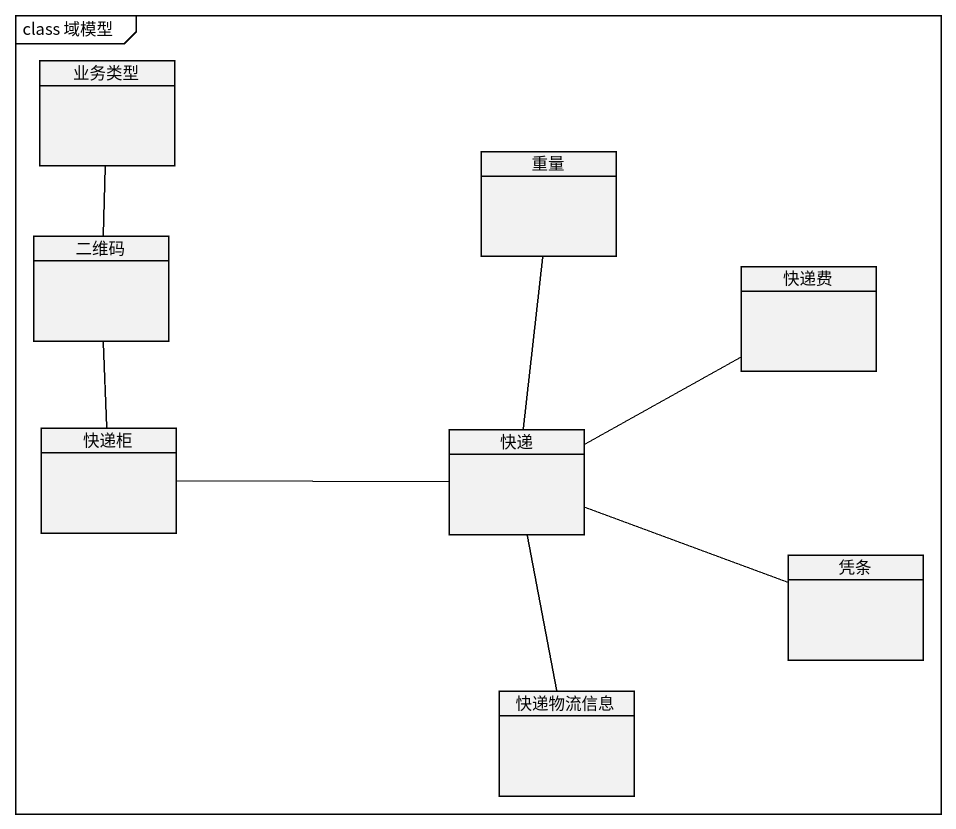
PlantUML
@startuml
mainframe class 域模型
hide circle
hide empty members
class 业务类型
class 重量
class 二维码
class 快递费
class 快递柜
class 快递
class 凭条
class 快递物流信息
业务类型 -- 二维码
二维码 -- 快递柜
快递柜 -right- 快递
快递 -up- 重量
快递 -right- 快递费
快递 -right- 凭条
快递 -- 快递物流信息
@enduml
